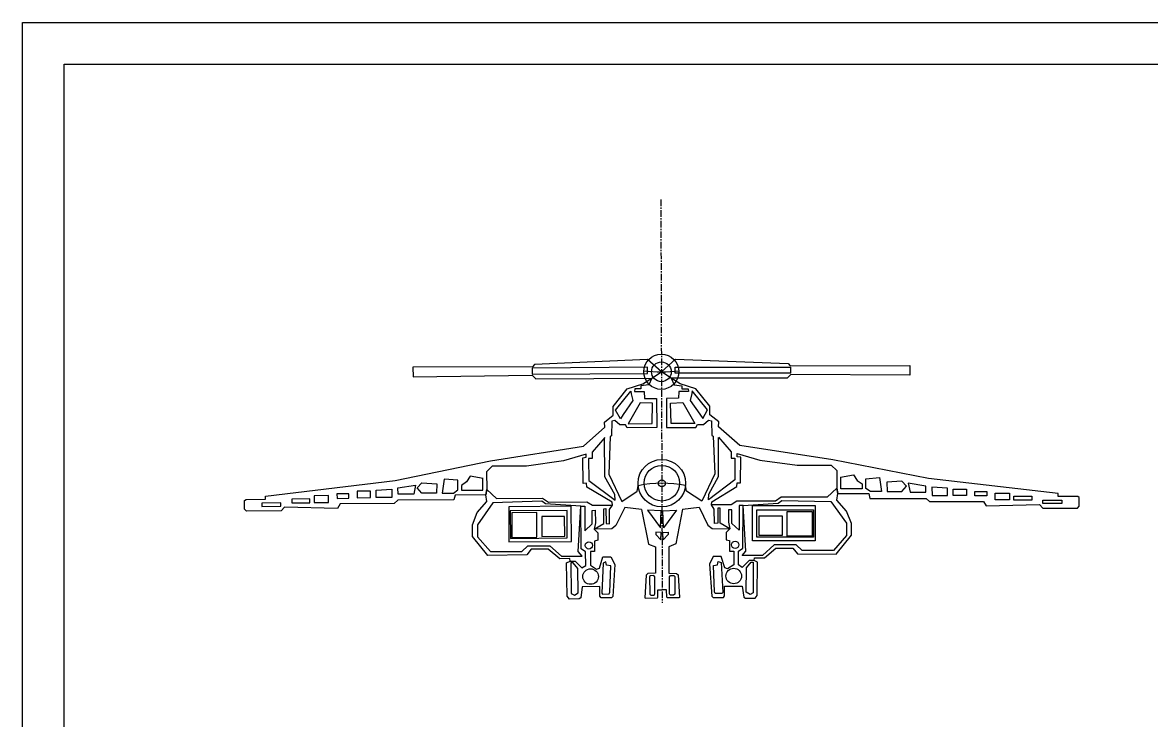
# Model space of a CAD drawing. Header units: millimetres. Extents: x -885 to 9945, y -392 to 6506.
# Drawn here: x -885 to 4530, y 3158 to 6506 of the extents above; entities that cross this region are included whole.
import ezdxf

# ---------------------------------------------------------------- set-up
doc = ezdxf.new("R2010")
doc.units = ezdxf.units.MM
doc.linetypes.add('CENTER', pattern=[50.8, 31.75, -6.35, 6.35, -6.35])
doc.layers.add('main', color=1, linetype='Continuous')

msp = doc.modelspace()

# ---------------------------------------------------------------- linework, layer by layer
at = {"layer": 'main', "linetype": 'CENTER'}
msp.add_line((2176.313, 5656.618), (2183.373, 3722.062), dxfattribs=at)
msp.add_line((2176.313, 5656.618), (2183.373, 3722.062), dxfattribs=at)
at = {"layer": 'main'}
for p, q in [((2111.836, 4890.036), (1570.884, 4866.003)), ((2179.328, 4830.588), (2111.836, 4890.036)), ((2179.328, 4830.588), (2246.385, 4890.527)), ((2246.385, 4890.527), (2787.498, 4870.443)), ((1561.317, 4854.559), (987.337, 4852.722)), ((987.337, 4852.722), (987.677, 4806.169)), ((1570.884, 4866.003), (1561.317, 4854.559)), ((2132.689, 4799.55), (2179.328, 4830.588)), ((2179.328, 4830.588), (2179.328, 4830.588)), ((2179.328, 4830.588), (2179.328, 4830.588)), ((2179.328, 4830.588), (2179.328, 4830.588)), ((2226.193, 4799.891), (2179.328, 4830.588)), ((2179.328, 4830.588), (2179.328, 4830.588)), ((2179.328, 4830.588), (2179.328, 4830.588)), ((2179.328, 4830.588), (2179.328, 4830.588)), ((2787.498, 4870.443), (2797.148, 4859.069)), ((2797.148, 4859.069), (3371.126, 4861.421)), ((3371.126, 4861.421), (3371.126, 4814.868)), ((987.677, 4806.169), (1559.248, 4813.613)), ((1559.248, 4813.613), (1576.495, 4796.157)), ((1576.495, 4796.157), (2132.689, 4799.55)), ((2014.708, 4748.268), (2090.591, 4772.055)), ((2119.345, 4767.27), (2081.198, 4762.721)), ((2090.591, 4772.055), (2132.689, 4799.55)), ((2132.689, 4799.55), (2119.345, 4767.27)), ((2782.396, 4800.558), (2226.193, 4799.891)), ((2268.49, 4772.705), (2226.193, 4799.891)), ((2226.193, 4799.891), (2239.771, 4767.71)), ((2239.771, 4767.71), (2277.95, 4763.439)), ((2344.544, 4749.472), (2268.49, 4772.705)), ((2799.516, 4818.14), (2782.396, 4800.558)), ((3371.126, 4814.868), (2799.516, 4818.14)), ((1948.345, 4664.305), (2014.708, 4748.268)), ((1959.024, 4646.372), (2032.435, 4738.158)), ((2032.435, 4738.158), (2034.365, 4724.979)), ((2034.365, 4724.979), (2042.674, 4692.058)), ((2051.671, 4748.413), (2049.914, 4735.303)), ((2049.914, 4735.303), (2097.067, 4735.647)), ((2081.301, 4748.629), (2051.671, 4748.413)), ((2081.198, 4762.721), (2081.301, 4748.629)), ((2097.067, 4735.647), (2097.538, 4702.914)), ((2262.28, 4736.25), (2262.048, 4703.515)), ((2309.434, 4736.25), (2262.28, 4736.25)), ((2277.95, 4763.439), (2277.95, 4749.347)), ((2277.95, 4749.347), (2307.582, 4749.347)), ((2307.582, 4749.347), (2309.434, 4736.25)), ((2325.058, 4726.04), (2316.99, 4693.059)), ((2326.892, 4739.233), (2325.058, 4726.04)), ((2400.971, 4647.985), (2326.892, 4739.233)), ((2411.519, 4665.996), (2344.544, 4749.472)), ((1948.649, 4622.568), (1948.345, 4664.305)), ((2042.674, 4692.058), (1996.584, 4625.391)), ((2077.39, 4681.729), (2020.345, 4581.666)), ((2136.495, 4680.315), (2077.39, 4681.729)), ((2097.538, 4702.914), (2156.111, 4702.024)), ((2134.307, 4582.498), (2136.495, 4680.315)), ((2156.111, 4702.024), (2157.123, 4563.369)), ((2262.048, 4703.515), (2203.483, 4702.197)), ((2203.483, 4702.197), (2203.483, 4563.538)), ((2223.257, 4680.632), (2282.35, 4682.477)), ((2226.159, 4582.833), (2223.257, 4680.632)), ((2282.35, 4682.477), (2340.123, 4582.833)), ((2316.99, 4693.059), (2363.565, 4626.73)), ((2411.519, 4624.257), (2411.519, 4665.996)), ((1906.405, 4588.797), (1948.649, 4622.568)), ((1982.277, 4604.696), (1959.024, 4646.372)), ((1996.584, 4625.391), (1982.277, 4604.696)), ((2363.565, 4626.73), (2378.023, 4606.14)), ((2378.023, 4606.14), (2400.971, 4647.985)), ((2454.008, 4590.795), (2411.519, 4624.257)), ((1806.163, 4473.488), (1907.869, 4564.462)), ((1907.869, 4564.462), (1906.405, 4588.797)), ((1941.41, 4593.47), (1940.455, 4523.477)), ((1955.852, 4596.961), (1941.41, 4593.47)), ((1980.013, 4575.784), (1955.852, 4596.961)), ((2007.712, 4575.986), (1980.013, 4575.784)), ((2015.462, 4562.335), (2007.712, 4575.986)), ((2157.123, 4563.369), (2015.462, 4562.335)), ((2020.345, 4581.666), (2134.307, 4582.498)), ((2203.483, 4563.538), (2345.147, 4563.538)), ((2340.123, 4582.833), (2226.159, 4582.833)), ((2345.147, 4563.538), (2352.798, 4577.246)), ((2352.798, 4577.246), (2380.497, 4577.246)), ((2380.497, 4577.246), (2404.504, 4598.598)), ((2404.504, 4598.598), (2418.971, 4595.213)), ((2418.971, 4595.213), (2420.436, 4525.228)), ((2452.723, 4566.451), (2454.008, 4590.795)), ((2555.09, 4476.221), (2452.723, 4566.451)), ((1907.791, 4514.574), (1847.296, 4444.463)), ((1908.442, 4325.89), (1907.071, 4513.74)), ((1933.642, 4520.321), (1926.439, 4339.248)), ((1940.455, 4523.477), (1933.642, 4520.321)), ((2420.436, 4525.228), (2427.272, 4522.123)), ((2427.272, 4522.123), (2435.797, 4341.107)), ((2453.164, 4516.565), (2514.169, 4446.897)), ((2453.891, 4327.88), (2453.891, 4515.735)), ((1359.334, 4402.719), (1806.163, 4473.488)), ((1847.296, 4444.463), (1847.518, 4413.984)), ((2514.169, 4446.897), (2514.169, 4416.417)), ((3002.423, 4408.715), (2555.09, 4476.221)), ((902.395, 4308.682), (1359.334, 4402.719)), ((1710.19, 4403.715), (1532.031, 4378.332)), ((1818.566, 4435.811), (1710.19, 4403.715)), ((1802.014, 4417.522), (1818.679, 4420.403)), ((1804.271, 4295.316), (1802.014, 4417.522)), ((1818.679, 4420.403), (1818.566, 4435.811)), ((1847.518, 4413.984), (1830.089, 4413.857)), ((1830.089, 4413.857), (1830.852, 4309.357)), ((2514.169, 4416.417), (2531.599, 4416.417)), ((2531.599, 4416.417), (2531.599, 4311.915)), ((2542.961, 4423.047), (2542.961, 4438.455)), ((2542.961, 4438.455), (2651.569, 4407.151)), ((2559.647, 4420.287), (2542.961, 4423.047)), ((2558.282, 4298.068), (2559.647, 4420.287)), ((2651.569, 4407.151), (2829.909, 4383.069)), ((3460.036, 4318.016), (3002.423, 4408.715)), ((1368.155, 4377.136), (1340.634, 4350.444)), ((1340.634, 4350.444), (1341.249, 4266.159)), ((1532.031, 4378.332), (1368.155, 4377.136)), ((1926.439, 4339.248), (1989.971, 4208.106)), ((2435.797, 4341.107), (2373.223, 4209.504)), ((2829.909, 4383.069), (2993.789, 4383.069)), ((2993.789, 4383.069), (3021.504, 4356.578)), ((3021.504, 4356.578), (3021.504, 4272.291)), ((3038.755, 4325.151), (3100.335, 4336.546)), ((3100.335, 4336.546), (3118.581, 4309.198)), ((280.246, 4233.356), (902.395, 4308.682)), ((915.472, 4273.289), (999.003, 4286.813)), ((999.003, 4286.813), (990.951, 4244.211)), ((1006.908, 4274.037), (1030.303, 4297.758)), ((1030.303, 4297.758), (1102.558, 4293.727)), ((1102.558, 4293.727), (1100.61, 4248.131)), ((1137.368, 4316.013), (1127.978, 4248.331)), ((1202.032, 4310.407), (1137.368, 4316.013)), ((1202.37, 4264.068), (1202.032, 4310.407)), ((1243.905, 4302.356), (1220.46, 4285.471)), ((1220.46, 4285.471), (1220.632, 4261.922)), ((1261.951, 4329.837), (1243.905, 4302.356)), ((1323.613, 4318.892), (1261.951, 4329.837)), ((1322.503, 4262.665), (1322.091, 4319.162)), ((1819.154, 4295.425), (1804.271, 4295.316)), ((1821.329, 4277.481), (1819.154, 4295.425)), ((1830.852, 4309.357), (1957.915, 4214.489)), ((1955.535, 4242.049), (1908.442, 4325.89)), ((2062.39, 4257.497), (2067.894, 4284.186)), ((2300.445, 4258.365), (2294.747, 4285.014)), ((2531.599, 4311.915), (2405.232, 4216.121)), ((2407.41, 4243.698), (2453.891, 4327.88)), ((2420.39, 4206.608), (2541.354, 4280.109)), ((2541.354, 4280.109), (2543.398, 4298.068)), ((2543.398, 4298.068), (2558.282, 4298.068)), ((3040.275, 4268.934), (3040.275, 4325.432)), ((3118.581, 4309.198), (3142.149, 4292.484)), ((3142.149, 4292.484), (3142.149, 4268.934)), ((3160.395, 4317.554), (3225.016, 4323.631)), ((3160.395, 4271.213), (3160.395, 4317.554)), ((3225.016, 4323.631), (3234.899, 4256.02)), ((3332.212, 4306.159), (3259.988, 4301.601)), ((3259.988, 4301.601), (3262.268, 4256.02)), ((3355.779, 4282.609), (3332.212, 4306.159)), ((3332.212, 4256.02), (3355.779, 4282.609)), ((3363.591, 4295.443), (3371.953, 4252.9)), ((3447.218, 4282.528), (3363.591, 4295.443)), ((3447.218, 4252.9), (3447.218, 4282.528)), ((4082.719, 4247.232), (3460.036, 4318.016)), ((280.349, 4219.157), (280.246, 4233.356)), ((810.638, 4261.888), (886.627, 4267.001)), ((810.887, 4227.703), (810.638, 4261.888)), ((885.39, 4228.247), (810.887, 4227.703)), ((886.627, 4267.001), (885.39, 4228.247)), ((915.688, 4243.662), (915.472, 4273.289)), ((990.951, 4244.211), (915.688, 4243.662)), ((1030.669, 4247.621), (1006.908, 4274.037)), ((1100.61, 4248.131), (1030.669, 4247.621)), ((1127.978, 4248.331), (1181.194, 4248.719)), ((1181.194, 4248.719), (1202.37, 4264.068)), ((1189.272, 4239.169), (1183.186, 4215.907)), ((1337.612, 4240.252), (1189.272, 4239.169)), ((1220.632, 4261.922), (1322.503, 4262.665)), ((1337.612, 4240.252), (1341.249, 4266.159)), ((1341.249, 4266.159), (1337.612, 4240.252)), ((1341.815, 4208.88), (1337.612, 4240.252)), ((1341.249, 4266.159), (1388.559, 4223.156)), ((1388.559, 4223.156), (1609.069, 4224.765)), ((1609.069, 4224.765), (1636.924, 4205.702)), ((1942.827, 4204.866), (1821.329, 4277.481)), ((1957.915, 4214.489), (1955.535, 4242.049)), ((1989.971, 4208.106), (2062.39, 4257.497)), ((2373.223, 4209.504), (2300.445, 4258.365)), ((2405.232, 4216.121), (2407.41, 4243.698)), ((2753.994, 4228.943), (2726.279, 4209.678)), ((2974.509, 4228.943), (2753.994, 4228.943)), ((3021.504, 4272.291), (2974.509, 4228.943)), ((3021.357, 4215.009), (3025.33, 4246.411)), ((3025.33, 4246.411), (3021.504, 4272.291)), ((3021.504, 4272.291), (3025.33, 4246.411)), ((3025.33, 4246.411), (3173.674, 4246.411)), ((3142.149, 4268.934), (3040.275, 4268.934)), ((3181.682, 4256.02), (3160.395, 4271.213)), ((3173.674, 4246.411), (3179.93, 4223.194)), ((3234.899, 4256.02), (3181.682, 4256.02)), ((3262.268, 4256.02), (3332.212, 4256.02)), ((3371.953, 4252.9), (3447.218, 4252.9)), ((3476.108, 4276.451), (3477.628, 4237.707)), ((3552.133, 4271.893), (3476.108, 4276.451)), ((3477.628, 4237.707), (3552.133, 4237.707)), ((3552.133, 4237.707), (3552.133, 4271.893)), ((4082.719, 4233.033), (4082.719, 4247.232)), ((4176.262, 4233.033), (4082.719, 4233.033)), ((4183.905, 4226.975), (4176.262, 4233.033)), ((4183.905, 4186.411), (4183.905, 4226.975)), ((179.21, 4212.36), (186.809, 4218.474)), ((179.506, 4171.797), (179.21, 4212.36)), ((188.596, 4162.384), (179.506, 4171.797)), ((186.809, 4218.474), (280.349, 4219.157)), ((370.399, 4181.327), (354.442, 4163.595)), ((625.522, 4175.348), (370.399, 4181.327)), ((638.77, 4196.753), (625.522, 4175.348)), ((897.34, 4198.64), (638.77, 4196.753)), ((914.208, 4213.944), (897.34, 4198.64)), ((1183.186, 4215.907), (914.208, 4213.944)), ((1295.837, 4154.95), (1341.815, 4208.88)), ((1370.455, 4202.515), (1297.421, 4097.099)), ((1606.118, 4209.536), (1370.455, 4202.515)), ((1623.154, 4196.323), (1606.118, 4209.536)), ((1792.578, 4185.71), (1623.154, 4196.323)), ((1636.924, 4205.702), (1821.284, 4207.048)), ((1779.877, 3967.638), (1792.578, 4185.71)), ((1792.578, 4185.71), (1811.131, 4185.846)), ((1794.415, 3981.115), (1792.578, 4185.71)), ((1811.131, 4185.846), (1811.992, 4067.872)), ((1821.284, 4207.048), (1849.121, 4190.393)), ((1849.121, 4190.393), (1944.314, 4191.088)), ((1902.299, 4173.871), (1913.262, 4173.951)), ((1902.822, 4102.244), (1902.299, 4173.871)), ((1902.299, 4173.871), (1902.299, 4173.871)), ((1913.262, 4173.951), (1913.785, 4102.324)), ((1930.962, 4169.818), (1944.314, 4191.088)), ((1944.314, 4191.088), (1942.827, 4204.866)), ((2003.334, 4179.721), (1961.339, 4092.968)), ((2083.644, 4170.284), (2003.334, 4179.721)), ((2083.644, 4170.284), (2116.583, 4003.945)), ((2279.829, 4171), (2248.105, 4004.425)), ((2279.829, 4171), (2360.068, 4181.022)), ((2360.068, 4181.022), (2402.695, 4094.579)), ((2419.004, 4192.82), (2420.39, 4206.608)), ((2514.199, 4192.82), (2419.004, 4192.82)), ((2432.51, 4171.648), (2419.004, 4192.82)), ((2433.348, 4103.207), (2432.51, 4171.648)), ((2461.142, 4175.91), (2450.179, 4175.91)), ((2450.179, 4175.91), (2450.179, 4104.281)), ((2461.142, 4104.281), (2461.142, 4175.91)), ((2461.142, 4175.91), (2461.142, 4175.91)), ((2541.914, 4209.678), (2514.199, 4192.82)), ((2726.279, 4209.678), (2541.914, 4209.678)), ((2570.774, 4188.55), (2552.221, 4188.55)), ((2552.221, 4188.55), (2552.221, 4070.573)), ((2570.431, 3983.947), (2570.774, 4188.55)), ((2570.774, 4188.55), (2740.116, 4200.4)), ((2585.067, 3970.577), (2570.774, 4188.55)), ((2740.116, 4200.4), (2757.056, 4213.736)), ((2757.056, 4213.736), (2992.764, 4208.435)), ((2992.764, 4208.435), (3066.565, 4103.555)), ((3067.727, 4161.416), (3021.357, 4215.009)), ((3179.93, 4223.194), (3448.916, 4223.194)), ((3448.916, 4223.194), (3465.895, 4208.014)), ((3465.895, 4208.014), (3724.471, 4208.014)), ((3724.471, 4208.014), (3737.875, 4186.706)), ((3737.875, 4186.706), (3992.948, 4194.547)), ((3992.948, 4194.547), (4009.034, 4176.932)), ((4009.034, 4176.932), (4174.884, 4176.932)), ((4174.884, 4176.932), (4183.905, 4186.411)), ((354.442, 4163.595), (188.596, 4162.384)), ((1273.364, 4095.609), (1295.837, 4154.95)), ((1846.697, 4165.88), (1861.876, 4165.991)), ((1847.17, 4100.995), (1846.697, 4165.88)), ((1861.876, 4165.991), (1862.313, 4106.161)), ((1930.624, 4101.373), (1930.962, 4169.818)), ((2177.917, 4164.095), (2111.79, 4166.07)), ((2111.79, 4166.07), (2174.978, 4082.186)), ((2174.978, 4082.186), (2177.917, 4164.095)), ((2185.604, 4164.123), (2251.714, 4166.581)), ((2189.14, 4082.238), (2185.604, 4164.123)), ((2251.714, 4166.581), (2189.14, 4082.238)), ((2516.802, 4168.326), (2501.622, 4168.326)), ((2501.622, 4168.326), (2501.622, 4108.495)), ((2516.802, 4103.438), (2516.802, 4168.326)), ((3090.632, 4102.241), (3067.727, 4161.416)), ((1273.771, 4039.785), (1273.364, 4095.609)), ((1297.421, 4097.099), (1297.223, 4038.152)), ((1811.992, 4067.872), (1847.17, 4100.995)), ((1862.313, 4106.161), (1856.842, 4074.749)), ((1856.842, 4074.749), (1902.822, 4102.244)), ((1941.37, 4076.585), (1856.842, 4074.749)), ((1856.842, 4074.749), (1874.087, 4057.14)), ((1913.785, 4102.324), (1930.624, 4101.373)), ((1961.339, 4092.968), (1941.37, 4076.585)), ((2402.695, 4094.579), (2422.783, 4078.342)), ((2422.783, 4078.342), (2507.322, 4077.123)), ((2450.179, 4104.281), (2433.348, 4103.207)), ((2507.322, 4077.123), (2461.142, 4104.281)), ((2507.322, 4077.123), (2490.206, 4059.389)), ((2501.622, 4108.495), (2507.322, 4077.123)), ((2552.221, 4070.573), (2516.802, 4103.438)), ((3066.565, 4103.555), (3067.193, 4044.611)), ((3090.632, 4046.416), (3090.632, 4102.241)), ((1347.061, 3949.322), (1273.771, 4039.785)), ((1297.223, 4038.152), (1359.661, 3967.595)), ((1874.341, 4022.418), (1857.865, 4018.428)), ((1857.865, 4018.428), (1858.23, 3968.367)), ((1874.087, 4057.14), (1874.341, 4022.418)), ((2178.301, 4060.038), (2152.103, 4060.642)), ((2152.103, 4060.642), (2152.367, 4050.149)), ((2152.367, 4050.149), (2177.139, 4023.819)), ((2177.139, 4023.819), (2178.301, 4060.038)), ((2185.979, 4060.066), (2212.172, 4060.861)), ((2187.405, 4023.857), (2185.979, 4060.066)), ((2211.984, 4050.367), (2187.405, 4023.857)), ((2212.172, 4060.861), (2211.984, 4050.367)), ((2490.206, 4059.389), (2490.206, 4024.665)), ((2490.206, 4024.665), (2506.71, 4020.796)), ((2506.71, 4020.796), (2506.71, 3970.733)), ((3067.193, 4044.611), (3005.272, 3973.6)), ((3018.005, 3955.42), (3090.632, 4046.416)), ((1359.661, 3967.595), (1509.681, 3968.69)), ((1509.681, 3968.69), (1538.58, 3995.063)), ((1554.573, 3980.318), (1533.076, 3952.186)), ((1538.58, 3995.063), (1643.719, 3995.831)), ((1636.609, 3980.267), (1554.573, 3980.318)), ((1692.072, 3933.829), (1636.609, 3980.267)), ((1643.719, 3995.831), (1700.658, 3945.881)), ((1798.732, 3946.597), (1779.877, 3967.638)), ((1815.546, 3966.563), (1794.415, 3981.115)), ((1816.021, 3901.437), (1815.546, 3966.563)), ((1858.23, 3968.367), (1838.837, 3968.225)), ((1838.837, 3968.225), (1839.32, 3902.015)), ((2116.583, 4003.945), (2150.665, 3990.987)), ((2150.665, 3990.987), (2151.588, 3864.579)), ((2248.105, 4004.425), (2214.118, 3991.218)), ((2214.118, 3991.218), (2214.118, 3864.807)), ((2506.71, 3970.733), (2526.104, 3970.733)), ((2526.104, 3970.733), (2526.104, 3904.521)), ((2549.407, 3969.241), (2570.431, 3983.947)), ((2549.407, 3904.114), (2549.407, 3969.241)), ((2566.366, 3949.398), (2585.067, 3970.577)), ((2721.015, 3999.762), (2664.443, 3949.398)), ((2673.116, 3937.409), (2728.239, 3984.25)), ((2826.157, 3999.762), (2721.015, 3999.762)), ((2728.239, 3984.25), (2810.272, 3984.901)), ((2810.272, 3984.901), (2831.974, 3956.926)), ((2855.248, 3973.6), (2826.157, 3999.762)), ((2831.974, 3956.926), (3018.005, 3955.42)), ((3005.272, 3973.6), (2855.248, 3973.6)), ((1533.076, 3952.186), (1347.061, 3949.322)), ((1739.598, 3934.176), (1692.072, 3933.829)), ((1700.658, 3945.881), (1798.732, 3946.597)), ((1724.639, 3914.493), (1741.226, 3921.799)), ((1727.167, 3753.795), (1724.639, 3914.493)), ((1741.226, 3921.799), (1739.598, 3934.176)), ((1741.226, 3921.799), (1764.886, 3921.971)), ((1755.571, 3913.531), (1745.149, 3913.455)), ((1745.149, 3913.455), (1746.221, 3766.559)), ((1777.712, 3886.285), (1755.571, 3913.531)), ((1764.886, 3921.971), (1798.239, 3889.227)), ((1798.239, 3889.227), (1816.021, 3901.437)), ((1839.32, 3902.015), (1868.546, 3883.656)), ((1882.19, 3888.432), (1898.789, 3942.708)), ((1900.084, 3913.032), (1892.772, 3769.258)), ((1898.789, 3942.708), (1937.269, 3942.989)), ((1913.211, 3919.071), (1900.084, 3913.032)), ((1916.522, 3902.113), (1913.211, 3919.071)), ((1936.299, 3899.285), (1916.522, 3902.113)), ((1932.016, 3773.39), (1936.299, 3899.285)), ((1937.269, 3942.989), (1955.172, 3906.589)), ((1955.172, 3906.589), (1945.536, 3753.017)), ((2427.859, 3944.779), (2410.222, 3908.249)), ((2410.222, 3908.249), (2420.978, 3754.752)), ((2466.339, 3944.779), (2427.859, 3944.779)), ((2429.147, 3901.084), (2448.904, 3904.056)), ((2434.35, 3775.223), (2429.147, 3901.084)), ((2448.904, 3904.056), (2452.09, 3921.038)), ((2452.09, 3921.038), (2465.261, 3915.094)), ((2465.261, 3915.094), (2473.622, 3771.377)), ((2483.335, 3890.626), (2466.339, 3944.779)), ((2526.104, 3904.521), (2497.013, 3885.949)), ((2567.278, 3892.034), (2549.407, 3904.114)), ((2664.443, 3949.398), (2566.366, 3949.398)), ((2600.391, 3925.02), (2567.278, 3892.034)), ((2587.826, 3889.241), (2609.767, 3916.648)), ((2624.051, 3925.02), (2600.391, 3925.02)), ((2609.767, 3916.648), (2620.189, 3916.648)), ((2620.189, 3916.648), (2620.189, 3769.749)), ((2624.051, 3925.02), (2625.589, 3937.409)), ((2640.691, 3917.836), (2624.051, 3925.02)), ((2625.589, 3937.409), (2673.116, 3937.409)), ((2639.336, 3757.124), (2640.691, 3917.836)), ((1780.21, 3769.548), (1777.712, 3886.285)), ((1868.546, 3883.656), (1882.19, 3888.432)), ((2105.638, 3855.587), (2100.548, 3746.685)), ((2113.77, 3862.586), (2105.638, 3855.587)), ((2151.588, 3864.579), (2113.77, 3862.586)), ((2126.439, 3852.361), (2122.353, 3847.974)), ((2122.353, 3847.974), (2122.968, 3763.752)), ((2142.666, 3852.479), (2126.439, 3852.361)), ((2147.309, 3846.946), (2142.666, 3852.479)), ((2148.387, 3765.632), (2147.309, 3846.946)), ((2214.118, 3864.807), (2251.949, 3863.09)), ((2218.041, 3765.886), (2218.526, 3847.206)), ((2218.526, 3847.206), (2223.128, 3852.773)), ((2223.128, 3852.773), (2239.355, 3852.773)), ((2239.355, 3852.773), (2243.473, 3848.416)), ((2243.473, 3848.416), (2243.473, 3764.192)), ((2251.949, 3863.09), (2260.132, 3856.151)), ((2260.132, 3856.151), (2266.017, 3747.289)), ((2497.013, 3885.949), (2483.335, 3890.626)), ((2586.18, 3772.489), (2587.826, 3889.241)), ((1799.688, 3799.547), (1792.571, 3745.959)), ((1883.904, 3800.161), (1799.688, 3799.547)), ((1884.243, 3753.725), (1883.904, 3800.161)), ((2482.265, 3755.908), (2482.265, 3802.345)), ((2482.265, 3802.345), (2566.483, 3802.345)), ((2566.483, 3802.345), (2573.991, 3748.81)), ((1737.614, 3740.488), (1727.167, 3753.795)), ((1784.085, 3740.827), (1737.614, 3740.488)), ((1746.221, 3766.559), (1761.636, 3758.998)), ((1761.636, 3758.998), (1780.21, 3769.548)), ((1792.571, 3745.959), (1784.085, 3740.827)), ((1889.986, 3745.453), (1884.243, 3753.725)), ((1939.298, 3745.813), (1889.986, 3745.453)), ((1892.772, 3769.258), (1896.831, 3764.428)), ((1896.831, 3764.428), (1929.399, 3764.665)), ((1929.399, 3764.665), (1932.016, 3773.39)), ((1945.536, 3753.017), (1939.298, 3745.813)), ((2100.548, 3746.685), (2103.765, 3745.179)), ((2103.765, 3745.179), (2159.759, 3745.588)), ((2122.968, 3763.752), (2129.06, 3758.714)), ((2129.06, 3758.714), (2144.803, 3758.829)), ((2144.803, 3758.829), (2148.387, 3765.632)), ((2159.759, 3745.588), (2161.39, 3749.659)), ((2161.39, 3749.659), (2162.054, 3784.61)), ((2162.054, 3784.61), (2183.145, 3784.764)), ((2204.236, 3784.764), (2183.145, 3784.764)), ((2205.155, 3749.818), (2204.236, 3784.764)), ((2206.815, 3745.76), (2205.155, 3749.818)), ((2262.811, 3745.76), (2206.815, 3745.76)), ((2221.674, 3759.109), (2218.041, 3765.886)), ((2237.418, 3759.109), (2221.674, 3759.109)), ((2243.473, 3764.192), (2237.418, 3759.109)), ((2266.017, 3747.289), (2262.811, 3745.76)), ((2420.978, 3754.752), (2427.27, 3747.594)), ((2427.27, 3747.594), (2476.583, 3747.594)), ((2437.03, 3766.518), (2434.35, 3775.223)), ((2469.599, 3766.518), (2437.03, 3766.518)), ((2473.622, 3771.377), (2469.599, 3766.518)), ((2476.583, 3747.594), (2482.265, 3755.908)), ((2573.991, 3748.81), (2582.515, 3743.741)), ((2582.515, 3743.741), (2628.987, 3743.741)), ((2604.83, 3762.075), (2586.18, 3772.489)), ((2620.189, 3769.749), (2604.83, 3762.075)), ((2628.987, 3743.741), (2639.336, 3757.124))]:
    msp.add_line(p, q, dxfattribs=at)
for points in [[(-885.401, 6506.002), (9945.492, 6506.002), (9945.492, -391.918), (-885.401, -391.918)], [(-685.401, 6306.002), (9745.492, 6306.002), (9745.492, -191.918), (-685.401, -191.918)], [(2112.723, 4852.078), (1559.289, 4848.039), (1559.503, 4818.79), (2112.937, 4822.83)], [(2245.774, 4852.564), (2799.223, 4852.564), (2799.223, 4823.315), (2245.774, 4823.315)], [(582.741, 4236.674), (513.56, 4236.169), (513.798, 4203.503), (582.979, 4204.008)], [(679.994, 4244.98), (622.977, 4244.564), (623.132, 4223.294), (680.15, 4223.71)], [(783.297, 4257.89), (719.438, 4257.424), (719.665, 4226.277), (783.524, 4226.743)], [(3579.502, 4268.094), (3643.363, 4268.094), (3643.363, 4236.947), (3579.502, 4236.947)], [(3682.896, 4255.939), (3739.915, 4255.939), (3739.915, 4234.668), (3682.896, 4234.668)], [(3780.208, 4248.342), (3849.391, 4248.342), (3849.391, 4215.676), (3780.208, 4215.676)], [(3870.678, 4233.149), (3956.586, 4233.149), (3956.586, 4214.157), (3870.678, 4214.157)], [(353.395, 4201.573), (262.167, 4200.907), (262.284, 4184.954), (353.511, 4185.62)], [(492.384, 4220.82), (406.478, 4220.193), (406.617, 4201.201), (492.523, 4201.828)], [(1746.995, 4185.571), (1446.576, 4183.378), (1447.809, 4014.459), (1748.228, 4016.652)], [(2616.357, 4188.744), (2916.784, 4188.744), (2916.784, 4019.82), (2616.357, 4019.82)], [(4009.803, 4214.916), (4101.033, 4214.916), (4101.033, 4198.963), (4009.803, 4198.963)], [(1726.645, 4165.607), (1454.322, 4163.619), (1455.287, 4031.447), (1727.609, 4033.435)], [(1581.554, 4155.206), (1461.542, 4154.33), (1462.403, 4036.34), (1582.415, 4037.216)], [(1714.888, 4136.408), (1604.861, 4135.605), (1605.555, 4040.609), (1715.582, 4041.412)], [(2636.853, 4168.928), (2909.182, 4168.928), (2909.182, 4036.753), (2636.853, 4036.753)], [(2648.822, 4139.816), (2758.852, 4139.816), (2758.852, 4044.818), (2648.822, 4044.818)], [(2782.016, 4159.587), (2902.03, 4159.587), (2902.03, 4041.594), (2782.016, 4041.594)]]:
    msp.add_lwpolyline(points, close=True, dxfattribs=at)
for centre, radius in [((2179.328, 4830.588), 84.332), ((2179.328, 4830.588), 84.332), ((2179.328, 4830.588), 47.466), ((2179.328, 4830.588), 47.466), ((2181.279, 4295.921), 113.991), ((2181.279, 4295.921), 113.991), ((2181.279, 4295.921), 85.388), ((2181.279, 4295.921), 85.388), ((2181.279, 4295.921), 16.598), ((2181.279, 4295.921), 16.598), ((1831.456, 3997.685), 17.34), ((2533.27, 4000.246), 17.34), ((1839.457, 3848.145), 37.289), ((2526.361, 3850.651), 37.289)]:
    msp.add_circle(centre, radius, dxfattribs=at)
for centre, radius, start, end in [((2176.313, 5656.618), 826.036, 264.357097, 276.061091), ((2176.313, 5656.618), 826.036, 264.357097, 276.061091), ((2183.373, 3722.062), 573.862, 78.809165, 101.609023), ((2183.373, 3722.062), 573.862, 78.809165, 101.609023)]:
    msp.add_arc(centre, radius, start, end, dxfattribs=at)

doc.saveas('drawing.dxf')
